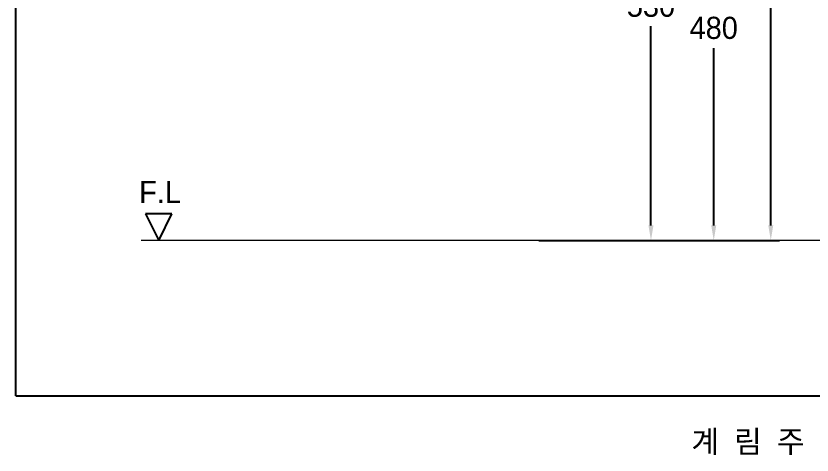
# Model space of a CAD drawing. Header units: millimetres. Extents: x 0 to 1800, y -67 to 2530.
# Drawn here: x 0 to 900, y -67 to 429 of the extents above; entities that cross this region are included whole.
import ezdxf
from ezdxf.enums import TextEntityAlignment as Align

# ---------------------------------------------------------------- set-up
doc = ezdxf.new("R2010")
doc.units = ezdxf.units.MM
doc.layers.get('Defpoints').update_dxf_attribs({"color": 1})
for name, color, linetype in [('TEXT', 7, 'Continuous'), ('도각라인', 7, 'Continuous'), ('외형선', 3, 'Continuous')]:
    doc.layers.add(name, color=color, linetype=linetype)
doc.styles.add('____', font='')
doc.styles.add('맑은고딕_통일', font='malgun.ttf', dxfattribs={"height": 25})
doc.styles.add('타이틀', font='H2GTRM.TTF', dxfattribs={"height": 25})
doc.styles.get('____').set_extended_font_data('굴림')
doc.dimstyles.new('MSADIM', dxfattribs={"dimtxt": 33, "dimasz": 17, "dimexe": 10, "dimexo": 7.5, "dimgap": 10, "dimtad": 0, "dimtih": 1, "dimtoh": 1, "dimdec": 0, "dimzin": 1, "dimdsep": 46, "dimtxsty": '____', "dimcen": 11.25, "dimadec": 0, "dimazin": 0, "dimtfac": 1, "dimtdec": 0, "dimtix": 1, "dimtmove": 0, "dimatfit": 3, "dimfxl": 0, "dimtolj": 1, "dimtzin": 1, "dimarcsym": 0})

# ---------------------------------------------------------------- blocks, each defined once
blk = doc.blocks.new('*D9')
at = {"color": 0, "lineweight": -2}
for p, q in [((678.9, 975.51), (863.31, 975.51)), ((853.31, 958.51), (853.31, 598.32)), ((853.31, 192.51), (853.31, 552.69)), ((678.9, 175.51), (863.31, 175.51))]:
    blk.add_line(p, q, dxfattribs=at)
at = {"color": 0}
for points in [[(850.48, 958.51), (856.14, 958.51), (853.31, 975.51)], [(850.48, 192.51), (856.14, 192.51), (853.31, 175.51)]]:
    blk.add_solid(points, dxfattribs=at)
at = {"layer": 'Defpoints', "color": 0}
for p in [(671.4, 975.51), (671.4, 175.51), (853.31, 175.51)]:
    blk.add_point(p, dxfattribs=at)
at = {"color": 0, "insert": (853.31, 575.51), "char_height": 25, "attachment_point": 5, "style": '____'}
blk.add_mtext('\\A1;800', dxfattribs=at)
blk = doc.blocks.new('*D12')
at = {"color": 0, "lineweight": -2}
for p, q in [((520.66, 655.51), (798.83, 655.51)), ((788.83, 638.51), (788.83, 438.34)), ((788.83, 192.51), (788.83, 392.68)), ((730.37, 175.51), (798.83, 175.51))]:
    blk.add_line(p, q, dxfattribs=at)
at = {"color": 0}
for points in [[(786, 638.51), (791.66, 638.51), (788.83, 655.51)], [(786, 192.51), (791.66, 192.51), (788.83, 175.51)]]:
    blk.add_solid(points, dxfattribs=at)
at = {"layer": 'Defpoints', "color": 0}
for p in [(513.16, 655.51), (722.87, 175.51), (788.83, 175.51)]:
    blk.add_point(p, dxfattribs=at)
at = {"color": 0, "insert": (788.83, 415.51), "char_height": 25, "attachment_point": 5, "style": '____'}
blk.add_mtext('\\A1;480', dxfattribs=at)
blk = doc.blocks.new('*D13')
at = {"color": 0, "lineweight": -2}
for p, q in [((580.28, 705.51), (727.87, 705.51)), ((717.87, 688.51), (717.87, 463.32)), ((717.87, 192.51), (717.87, 417.69)), ((591.21, 175.51), (727.87, 175.51))]:
    blk.add_line(p, q, dxfattribs=at)
at = {"color": 0}
for points in [[(715.04, 688.51), (720.7, 688.51), (717.87, 705.51)], [(715.04, 192.51), (720.7, 192.51), (717.87, 175.51)]]:
    blk.add_solid(points, dxfattribs=at)
at = {"layer": 'Defpoints', "color": 0}
for p in [(572.78, 705.51), (583.71, 175.51), (717.87, 175.51)]:
    blk.add_point(p, dxfattribs=at)
at = {"color": 0, "insert": (717.87, 440.51), "char_height": 25, "attachment_point": 5, "style": '____'}
blk.add_mtext('\\A1;530', dxfattribs=at)

msp = doc.modelspace()

# ---------------------------------------------------------------- linework, layer by layer
at = {"layer": '도각라인'}
for q in [(0, 2530), (1800, 0)]:
    msp.add_line((0, 0), q, dxfattribs=at)
at = {"layer": '외형선', "linetype": 'Continuous'}
for p, q in [((176.4, 205.51), (146.4, 205.51)), ((146.4, 205.51), (161.4, 175.51)), ((161.4, 175.51), (176.4, 205.51))]:
    msp.add_line(p, q, dxfattribs=at)
at = {"layer": '외형선', "lineweight": 18}
msp.add_line((1539.72, 175.51), (141.4, 175.51), dxfattribs=at)

# ---------------------------------------------------------------- texts
at = {"layer": 'TEXT', "style": '타이틀'}
msp.add_text('F.L', height=25, dxfattribs=at).set_placement((162.87, 230.16), align=Align.MIDDLE)
at = {"layer": 'TEXT', "style": '맑은고딕_통일'}
msp.add_text('계  림  주  식  회  사', height=25, dxfattribs=at).set_placement((900, -51.73), align=Align.MIDDLE_CENTER)

# ---------------------------------------------------------------- dimensions: what is measured, and where the dimension line sits
for base, p1, p2, picture, middle in [((853.31, 175.51), (671.4, 975.51), (671.4, 175.51), '*D9', (853.31, 575.51)), ((717.87, 175.51), (572.78, 705.51), (583.71, 175.51), '*D13', (717.87, 440.51)), ((788.83, 175.51), (513.16, 655.51), (722.87, 175.51), '*D12', (788.83, 415.51))]:
    dim = msp.add_linear_dim(base=base, p1=p1, p2=p2, angle=90, dimstyle='MSADIM', override={"dimtxt": 25, "dimtofl": 0})
    dim.commit()
    dim.dimension.update_dxf_attribs({"geometry": picture, "text_midpoint": middle})

doc.saveas('drawing.dxf')
